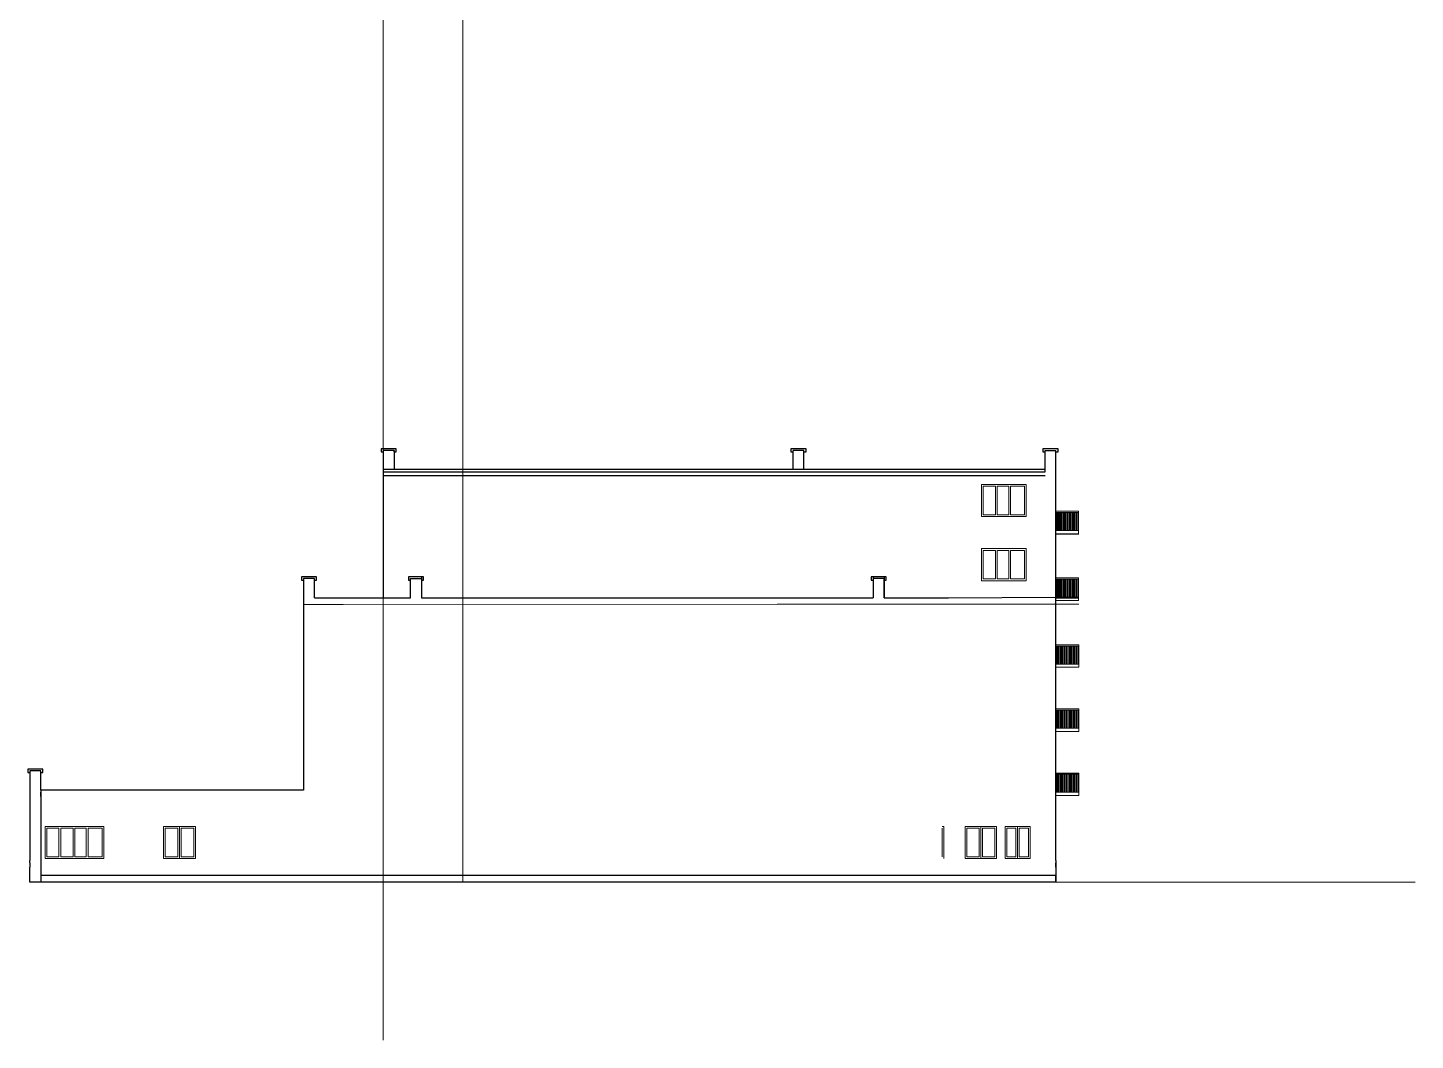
# Model space of a CAD drawing. Header units: millimetres. Extents: x -689206 to 4969298, y -1019800 to 703299.
# Drawn here: x -127658 to -62731, y -646086 to -598709 of the extents above; entities that cross this region are included whole.
import ezdxf

# ---------------------------------------------------------------- set-up
doc = ezdxf.new("R2010")
doc.units = ezdxf.units.MM
doc.layers.add('РАЗМЕРЫ', color=7, linetype='Continuous', lineweight=9)
doc.layers.add('фасад1', color=7, linetype='Continuous')

msp = doc.modelspace()

# ---------------------------------------------------------------- linework, layer by layer
at = {"layer": 'РАЗМЕРЫ', "lineweight": 0, "ltscale": 35}
for p, q in [((-111023.5, -557456.6), (-111023.5, -646086)), ((-107292.5, -580214.5), (-107292.5, -638682.8)), ((-121304.2, -636082.8), (-121304.2, -637582.8)), ((-119804.2, -636082.8), (-121304.2, -636082.8)), ((-121224.2, -636162.8), (-121224.2, -637502.8)), ((-121224.2, -636162.8), (-120634.2, -636162.8)), ((-120634.2, -636162.8), (-121224.2, -636162.8)), ((-120634.2, -637502.8), (-120634.2, -636162.8)), ((-120554.2, -636082.8), (-120554.2, -637582.8)), ((-119884.2, -636162.8), (-120474.2, -636162.8)), ((-120474.2, -636162.8), (-120474.2, -637502.8)), ((-119884.2, -637502.8), (-119884.2, -636162.8)), ((-119804.2, -637582.8), (-119804.2, -636082.8)), ((-119804.2, -636082.8), (-119804.2, -636162.8)), ((-121224.2, -637502.8), (-120634.2, -637502.8)), ((-120474.2, -637502.8), (-119884.2, -637502.8)), ((-121304.2, -637582.8), (-119804.2, -637582.8)), ((-127558.4, -638682.8), (-62731.5, -638682.8))]:
    msp.add_line(p, q, dxfattribs=at)
at = {"layer": 'РАЗМЕРЫ', "linetype": 'ByBlock', "lineweight": 30, "ltscale": 35}
for p, q in [((-111023.5, -618407.8), (-111123.5, -618407.8)), ((-111123.5, -618407.8), (-111123.5, -618557.8)), ((-111123.5, -618557.8), (-111023.5, -618557.8)), ((-110413.5, -618407.8), (-111023.5, -618407.8)), ((-110513.5, -618557.8), (-110413.5, -618557.8)), ((-110413.5, -618482.8), (-110413.5, -618407.8)), ((-110413.5, -618557.8), (-110413.5, -618482.8)), ((-91846.1, -618407.8), (-91946.1, -618407.8)), ((-91946.1, -618407.8), (-91946.1, -618557.8)), ((-91946.1, -618557.8), (-91846.1, -618557.8)), ((-91236.1, -618407.8), (-91846.1, -618407.8)), ((-91336.1, -618557.8), (-91236.1, -618557.8)), ((-91236.1, -618482.8), (-91236.1, -618407.8)), ((-91236.1, -618557.8), (-91236.1, -618482.8)), ((-80056.7, -618407.8), (-80156.7, -618407.8)), ((-80156.7, -618407.8), (-80156.7, -618557.8)), ((-80156.7, -618557.8), (-80056.7, -618557.8)), ((-79446.7, -618407.8), (-80056.7, -618407.8)), ((-79546.7, -618557.8), (-79446.7, -618557.8)), ((-79446.7, -618482.8), (-79446.7, -618407.8)), ((-79446.7, -618557.8), (-79446.7, -618482.8)), ((-114756.2, -624407.8), (-114856.2, -624407.8)), ((-114856.2, -624407.8), (-114856.2, -624557.8)), ((-114856.2, -624557.8), (-114756.2, -624557.8)), ((-114146.2, -624407.8), (-114756.2, -624407.8)), ((-114246.2, -624557.8), (-114146.2, -624557.8)), ((-114146.2, -624482.8), (-114146.2, -624407.8)), ((-114146.2, -624557.8), (-114146.2, -624482.8)), ((-109746.1, -624407.8), (-109846.1, -624407.8)), ((-109846.1, -624407.8), (-109846.1, -624557.8)), ((-109846.1, -624557.8), (-109746.1, -624557.8)), ((-109136.1, -624407.8), (-109746.1, -624407.8)), ((-109236.1, -624557.8), (-109136.1, -624557.8)), ((-109136.1, -624482.8), (-109136.1, -624407.8)), ((-109136.1, -624557.8), (-109136.1, -624482.8)), ((-88096.1, -624407.8), (-88196.1, -624407.8)), ((-88196.1, -624407.8), (-88196.1, -624557.8)), ((-88196.1, -624557.8), (-88096.1, -624557.8)), ((-87486.1, -624407.8), (-88096.1, -624407.8)), ((-87586.1, -624557.8), (-87486.1, -624557.8)), ((-87486.1, -624482.8), (-87486.1, -624407.8)), ((-87486.1, -624557.8), (-87486.1, -624482.8)), ((-127558.4, -633407.8), (-127658.4, -633407.8)), ((-127658.4, -633407.8), (-127658.4, -633557.8)), ((-127658.4, -633557.8), (-127558.4, -633557.8)), ((-126948.4, -633407.8), (-127558.4, -633407.8)), ((-127048.4, -633557.8), (-126948.4, -633557.8)), ((-126948.4, -633482.8), (-126948.4, -633407.8)), ((-126948.4, -633557.8), (-126948.4, -633482.8))]:
    msp.add_line(p, q, dxfattribs=at)
at = {"layer": 'РАЗМЕРЫ', "lineweight": 30, "ltscale": 35}
for p, q in [((-111023.5, -618482.8), (-111023.5, -625382.8)), ((-110513.5, -618482.8), (-111023.5, -618482.8)), ((-110513.5, -618557.8), (-110513.5, -618482.8)), ((-110513.5, -618482.8), (-110513.5, -619382.8)), ((-91336.1, -618482.8), (-91846.1, -618482.8)), ((-91846.1, -619382.8), (-91846.1, -618482.8)), ((-91336.1, -619382.8), (-91336.1, -618482.8)), ((-80056.7, -619382.8), (-80056.7, -618482.8)), ((-80056.7, -618482.8), (-79546.7, -618482.8)), ((-79546.7, -637682.8), (-79546.7, -618482.8)), ((-88096.1, -619382.8), (-111023.5, -619382.8)), ((-84566.7, -619382.8), (-88096.1, -619382.8)), ((-80056.7, -619382.8), (-84566.7, -619382.8)), ((-80056.7, -619482.8), (-80056.7, -619382.8)), ((-111023.5, -619482.8), (-97256.1, -619482.8)), ((-80056.7, -619682.8), (-111023.5, -619682.8)), ((-97256.1, -619482.8), (-80056.7, -619482.8)), ((-79546.7, -622382.8), (-78476.7, -622382.8)), ((-114246.2, -624482.8), (-114756.2, -624482.8)), ((-114756.2, -624482.8), (-114756.2, -625382.8)), ((-114246.2, -625382.8), (-114246.2, -624482.8)), ((-109746.1, -625382.8), (-109746.1, -624482.8)), ((-109746.1, -624482.8), (-109236.1, -624482.8)), ((-109236.1, -624407.8), (-109236.1, -625382.8)), ((-88096.1, -624407.8), (-88096.1, -625382.8)), ((-87586.1, -624482.8), (-88096.1, -624482.8)), ((-87586.1, -624407.8), (-87586.1, -625382.8)), ((-87586.1, -625382.8), (-87586.1, -624482.8)), ((-114756.2, -625382.8), (-114756.2, -634382.8)), ((-114246.2, -625382.8), (-109746.1, -625382.8)), ((-109236.1, -625382.8), (-99918.9, -625382.8)), ((-99918.9, -625382.8), (-93114.1, -625382.8)), ((-93114.1, -625382.8), (-88096.1, -625382.8)), ((-87586.1, -625382.8), (-84566.7, -625382.8)), ((-84566.7, -625382.8), (-79566.9, -625355.6)), ((-79546.7, -625382.8), (-78476.7, -625382.8)), ((-127048.4, -633482.8), (-127558.4, -633482.8)), ((-127558.4, -633482.8), (-127558.4, -634382.8)), ((-127048.4, -634382.8), (-127048.4, -633482.8)), ((-127558.4, -634382.8), (-127558.4, -637682.8)), ((-127048.4, -634382.8), (-127048.4, -638682.8)), ((-114756.2, -634382.8), (-127048.4, -634382.8)), ((-127048.4, -634682.8), (-127048.4, -634482.8)), ((-127558.4, -637782.8), (-127558.4, -637682.8)), ((-127558.4, -637782.8), (-127558.4, -637982.8)), ((-127558.4, -638682.8), (-127558.4, -637982.8)), ((-79546.7, -637682.8), (-79546.7, -637782.8)), ((-79546.7, -637682.8), (-79546.7, -638682.8)), ((-79546.7, -637982.8), (-79546.7, -637782.8)), ((-79546.7, -638682.8), (-127558.4, -638682.8)), ((-79546.7, -638382.8), (-127048.4, -638382.8)), ((-79546.7, -638682.8), (-79546.7, -638382.8))]:
    msp.add_line(p, q, dxfattribs=at)
at = {"layer": 'РАЗМЕРЫ', "lineweight": 15, "ltscale": 35}
for p, q in [((-83031.7, -620082.8), (-80932.1, -620082.4)), ((-83031.7, -620082.8), (-80932.1, -620082.4)), ((-83031.7, -621582.8), (-83031.7, -620082.8)), ((-83031.7, -621582.8), (-83031.7, -620082.8)), ((-82951.7, -620162.8), (-82369.9, -620162.7)), ((-82951.7, -621502.8), (-82951.7, -620162.8)), ((-82369.7, -621502.7), (-82369.9, -620162.7)), ((-82289.9, -620162.7), (-81753.1, -620162.6)), ((-82289.9, -620162.7), (-82289.7, -621502.7)), ((-81752.9, -621502.6), (-81753.1, -620162.6)), ((-81012.1, -620162.5), (-81673.1, -620162.6)), ((-81673.1, -620162.6), (-81672.9, -621502.6)), ((-80932.1, -620082.4), (-81012.1, -620082.4)), ((-81012.1, -620082.4), (-81012.1, -620082.8)), ((-81012.1, -620162.5), (-81011.9, -621502.5)), ((-80931.7, -621582.8), (-80932, -620082.4)), ((-80931.7, -621582.8), (-80932, -620082.4)), ((-79566.9, -621333.3), (-78496.9, -621333.3)), ((-78616.9, -621333.3), (-78676.9, -621333.3)), ((-78526.9, -621333.3), (-78586.9, -621333.3)), ((-78496.9, -622382.8), (-78496.9, -621333.3)), ((-80931.7, -621582.8), (-83031.7, -621582.8)), ((-80931.7, -621582.8), (-83031.7, -621582.8)), ((-82369.7, -621502.6), (-82951.7, -621502.6)), ((-81752.9, -621502.6), (-82289.7, -621502.6)), ((-81011.9, -621502.5), (-81672.9, -621502.6)), ((-79566.9, -621393.3), (-78496.9, -621393.3)), ((-79516.5, -621393.3), (-79516.5, -622233.3)), ((-79486.5, -621393.3), (-79486.5, -622233.3)), ((-79445.4, -622233.3), (-79445.4, -621393.3)), ((-79415.4, -621393.3), (-79415.4, -622233.3)), ((-79355.4, -621393.3), (-79355.4, -622233.3)), ((-79325.4, -621393.3), (-79325.4, -622233.3)), ((-79282.5, -622233.3), (-79282.5, -621393.3)), ((-79252.5, -621393.3), (-79252.5, -622233.3)), ((-79192.5, -621393.3), (-79192.5, -622233.3)), ((-79162.5, -621393.3), (-79162.5, -622233.3)), ((-79106.3, -622233.3), (-79106.3, -621393.3)), ((-79076.3, -621393.3), (-79076.3, -622233.3)), ((-79016.3, -622233.3), (-79016.3, -621393.3)), ((-79016.3, -621393.3), (-79016.3, -622233.3)), ((-78986.3, -621393.3), (-78986.3, -622233.3)), ((-78986.3, -621393.3), (-78986.3, -622233.3)), ((-78926.3, -621393.3), (-78926.3, -622233.3)), ((-78896.3, -621393.3), (-78896.3, -622233.3)), ((-78860.4, -622233.3), (-78860.4, -621393.3)), ((-78830.4, -621393.3), (-78830.4, -622233.3)), ((-78770.4, -621393.3), (-78770.4, -622233.3)), ((-78740.4, -621393.3), (-78740.4, -622233.3)), ((-78706.9, -622233.3), (-78706.9, -621393.3)), ((-78676.9, -621393.3), (-78676.9, -622233.3)), ((-78616.9, -621393.3), (-78616.9, -622233.3)), ((-78586.9, -621393.3), (-78586.9, -622233.3)), ((-78526.9, -622233.3), (-78526.9, -621393.3)), ((-79566.9, -622233.3), (-78496.9, -622233.3)), ((-79566.9, -622382.8), (-78496.9, -622382.8)), ((-79566.9, -622382.8), (-78496.9, -622382.8)), ((-78676.9, -622233.3), (-78706.9, -622233.3)), ((-78496.9, -622233.3), (-78526.9, -622233.3)), ((-83032, -623082.8), (-80932.4, -623082.4)), ((-83032, -623082.8), (-80932.4, -623082.4)), ((-83032, -624582.8), (-83032, -623082.8)), ((-83032, -624582.8), (-83032, -623082.8)), ((-82952, -623162.8), (-82370.1, -623162.7)), ((-82952, -624502.8), (-82952, -623162.8)), ((-82369.9, -624502.7), (-82370.1, -623162.7)), ((-82290.2, -623162.7), (-81753.4, -623162.6)), ((-82290.2, -623162.7), (-82289.9, -624502.7)), ((-81753.2, -624502.6), (-81753.4, -623162.6)), ((-81012.4, -623162.5), (-81673.4, -623162.6)), ((-81673.4, -623162.6), (-81673.1, -624502.6)), ((-80932.4, -623082.4), (-81012.4, -623082.4)), ((-81012.4, -623082.4), (-81012.4, -623082.8)), ((-81012.4, -623162.5), (-81012.2, -624502.5)), ((-80932, -624582.8), (-80932.3, -623082.4)), ((-80932, -624582.8), (-80932.3, -623082.4)), ((-80932, -624582.8), (-83032, -624582.8)), ((-80932, -624582.8), (-83032, -624582.8)), ((-82369.9, -624502.6), (-82952, -624502.6)), ((-81753.2, -624502.6), (-82289.9, -624502.6)), ((-81012.2, -624502.5), (-81673.1, -624502.6)), ((-79566.9, -624455.6), (-78496.9, -624455.6)), ((-79566.9, -624515.6), (-78496.9, -624515.6)), ((-79516.5, -624515.6), (-79516.5, -625355.6)), ((-79486.5, -624515.6), (-79486.5, -625355.6)), ((-79445.4, -625355.6), (-79445.4, -624515.6)), ((-79415.4, -624515.6), (-79415.4, -625355.6)), ((-79355.4, -624515.6), (-79355.4, -625355.6)), ((-79325.4, -624515.6), (-79325.4, -625355.6)), ((-79282.5, -625355.6), (-79282.5, -624515.6)), ((-79252.5, -624515.6), (-79252.5, -625355.6)), ((-79192.5, -624515.6), (-79192.5, -625355.6)), ((-79162.5, -624515.6), (-79162.5, -625355.6)), ((-79106.3, -625355.6), (-79106.3, -624515.6)), ((-79076.3, -624515.6), (-79076.3, -625355.6)), ((-79016.3, -625355.6), (-79016.3, -624515.6)), ((-79016.3, -624515.6), (-79016.3, -625355.6)), ((-78986.3, -624515.6), (-78986.3, -625355.6)), ((-78986.3, -624515.6), (-78986.3, -625355.6)), ((-78926.3, -624515.6), (-78926.3, -625355.6)), ((-78896.3, -624515.6), (-78896.3, -625355.6)), ((-78860.4, -625355.6), (-78860.4, -624515.6)), ((-78830.4, -624515.6), (-78830.4, -625355.6)), ((-78770.4, -624515.6), (-78770.4, -625355.6)), ((-78740.4, -624515.6), (-78740.4, -625355.6)), ((-78706.9, -625355.6), (-78706.9, -624515.6)), ((-78616.9, -624455.6), (-78676.9, -624455.6)), ((-78676.9, -624515.6), (-78676.9, -625355.6)), ((-78616.9, -624515.6), (-78616.9, -625355.6)), ((-78526.9, -624455.6), (-78586.9, -624455.6)), ((-78586.9, -624515.6), (-78586.9, -625355.6)), ((-78526.9, -625355.6), (-78526.9, -624515.6)), ((-78496.9, -625505.1), (-78496.9, -624455.6)), ((-112906.5, -625691.6), (-114756.2, -625691.6)), ((-92584.2, -625682.8), (-112906.5, -625691.6)), ((-89444.2, -625684.5), (-92596.1, -625682.8)), ((-79546.7, -625682.8), (-89444.2, -625684.5)), ((-79566.9, -625355.6), (-78496.9, -625355.6)), ((-79566.9, -625505.1), (-78496.9, -625505.1)), ((-79566.9, -625505.1), (-78496.9, -625505.1)), ((-79546.7, -625682.8), (-78476.7, -625682.8)), ((-78676.9, -625355.6), (-78706.9, -625355.6)), ((-78496.9, -625355.6), (-78526.9, -625355.6)), ((-79546.7, -627582.8), (-78476.7, -627582.8)), ((-79546.7, -627642.8), (-78476.7, -627642.8)), ((-79496.3, -627642.8), (-79496.3, -628482.8)), ((-79466.3, -627642.8), (-79466.3, -628482.8)), ((-79425.2, -628482.8), (-79425.2, -627642.8)), ((-79395.2, -627642.8), (-79395.2, -628482.8)), ((-79335.2, -627642.8), (-79335.2, -628482.8)), ((-79305.2, -627642.8), (-79305.2, -628482.8)), ((-79262.3, -628482.8), (-79262.3, -627642.8)), ((-79232.3, -627642.8), (-79232.3, -628482.8)), ((-79172.3, -627642.8), (-79172.3, -628482.8)), ((-79142.3, -627642.8), (-79142.3, -628482.8)), ((-79086.1, -628482.8), (-79086.1, -627642.8)), ((-79056.1, -627642.8), (-79056.1, -628482.8)), ((-78996.1, -628482.8), (-78996.1, -627642.8)), ((-78996.1, -627642.8), (-78996.1, -628482.8)), ((-78966.1, -627642.8), (-78966.1, -628482.8)), ((-78966.1, -627642.8), (-78966.1, -628482.8)), ((-78906.1, -627642.8), (-78906.1, -628482.8)), ((-78876.1, -627642.8), (-78876.1, -628482.8)), ((-78840.3, -628482.8), (-78840.3, -627642.8)), ((-78810.3, -627642.8), (-78810.3, -628482.8)), ((-78750.3, -627642.8), (-78750.3, -628482.8)), ((-78720.3, -627642.8), (-78720.3, -628482.8)), ((-78686.7, -628482.8), (-78686.7, -627642.8)), ((-78596.7, -627582.8), (-78656.7, -627582.8)), ((-78656.7, -627642.8), (-78656.7, -628482.8)), ((-78596.7, -627642.8), (-78596.7, -628482.8)), ((-78506.7, -627582.8), (-78566.7, -627582.8)), ((-78566.7, -627642.8), (-78566.7, -628482.8)), ((-78506.7, -628482.8), (-78506.7, -627642.8)), ((-78476.7, -628632.3), (-78476.7, -627582.8)), ((-79546.7, -628482.8), (-78476.7, -628482.8)), ((-78656.7, -628482.8), (-78686.7, -628482.8)), ((-78476.7, -628482.8), (-78506.7, -628482.8)), ((-79546.7, -628632.3), (-78476.7, -628632.3)), ((-79546.7, -628632.3), (-78476.7, -628632.3)), ((-79546.7, -630582.5), (-78476.7, -630582.5)), ((-79546.7, -630582.5), (-78476.7, -630582.5)), ((-79546.7, -630642.5), (-78476.7, -630642.5)), ((-79496.3, -630642.5), (-79496.3, -631482.5)), ((-79466.3, -630642.5), (-79466.3, -631482.5)), ((-79425.2, -631482.5), (-79425.2, -630642.5)), ((-79395.2, -630642.5), (-79395.2, -631482.5)), ((-79335.2, -630642.5), (-79335.2, -631482.5)), ((-79305.2, -630642.5), (-79305.2, -631482.5)), ((-79262.3, -631482.5), (-79262.3, -630642.5)), ((-79232.3, -630642.5), (-79232.3, -631482.5)), ((-79172.3, -630642.5), (-79172.3, -631482.5)), ((-79142.3, -630642.5), (-79142.3, -631482.5)), ((-79086.1, -631482.5), (-79086.1, -630642.5)), ((-79056.1, -630642.5), (-79056.1, -631482.5)), ((-78996.1, -631482.5), (-78996.1, -630642.5)), ((-78996.1, -630642.5), (-78996.1, -631482.5)), ((-78966.1, -630642.5), (-78966.1, -631482.5)), ((-78966.1, -630642.5), (-78966.1, -631482.5)), ((-78906.1, -630642.5), (-78906.1, -631482.5)), ((-78876.1, -630642.5), (-78876.1, -631482.5)), ((-78840.3, -631482.5), (-78840.3, -630642.5)), ((-78810.3, -630642.5), (-78810.3, -631482.5)), ((-78750.3, -630642.5), (-78750.3, -631482.5)), ((-78720.3, -630642.5), (-78720.3, -631482.5)), ((-78686.7, -631482.5), (-78686.7, -630642.5)), ((-78596.7, -630582.5), (-78656.7, -630582.5)), ((-78656.7, -630642.5), (-78656.7, -631482.5)), ((-78596.7, -630642.5), (-78596.7, -631482.5)), ((-78506.7, -630582.5), (-78566.7, -630582.5)), ((-78566.7, -630642.5), (-78566.7, -631482.5)), ((-78506.7, -631482.5), (-78506.7, -630642.5)), ((-78476.7, -630582.5), (-78476.7, -631632)), ((-78476.7, -631632), (-78476.7, -630582.5)), ((-79546.7, -631482.5), (-78476.7, -631482.5)), ((-79546.7, -631482.5), (-78476.7, -631482.5)), ((-79546.7, -631632), (-78476.7, -631632)), ((-79546.7, -631632), (-78476.7, -631632)), ((-78656.7, -631482.5), (-78686.7, -631482.5)), ((-78476.7, -631482.5), (-78506.7, -631482.5)), ((-79546.7, -633582.5), (-78476.7, -633582.5)), ((-79546.7, -633642.5), (-78476.7, -633642.5)), ((-79496.3, -633642.5), (-79496.3, -634482.5)), ((-79466.3, -633642.5), (-79466.3, -634482.5)), ((-79425.2, -634482.5), (-79425.2, -633642.5)), ((-79395.2, -633642.5), (-79395.2, -634482.5)), ((-79335.2, -633642.5), (-79335.2, -634482.5)), ((-79305.2, -633642.5), (-79305.2, -634482.5)), ((-79262.3, -634482.5), (-79262.3, -633642.5)), ((-79232.3, -633642.5), (-79232.3, -634482.5)), ((-79172.3, -633642.5), (-79172.3, -634482.5)), ((-79142.3, -633642.5), (-79142.3, -634482.5)), ((-79086.1, -634482.5), (-79086.1, -633642.5)), ((-79056.1, -633642.5), (-79056.1, -634482.5)), ((-78996.1, -634482.5), (-78996.1, -633642.5)), ((-78996.1, -633642.5), (-78996.1, -634482.5)), ((-78966.1, -633642.5), (-78966.1, -634482.5)), ((-78966.1, -633642.5), (-78966.1, -634482.5)), ((-78906.1, -633642.5), (-78906.1, -634482.5)), ((-78876.1, -633642.5), (-78876.1, -634482.5)), ((-78840.3, -634482.5), (-78840.3, -633642.5)), ((-78810.3, -633642.5), (-78810.3, -634482.5)), ((-78750.3, -633642.5), (-78750.3, -634482.5)), ((-78720.3, -633642.5), (-78720.3, -634482.5)), ((-78686.7, -634482.5), (-78686.7, -633642.5)), ((-78596.7, -633582.5), (-78656.7, -633582.5)), ((-78656.7, -633642.5), (-78656.7, -634482.5)), ((-78596.7, -633642.5), (-78596.7, -634482.5)), ((-78506.7, -633582.5), (-78566.7, -633582.5)), ((-78566.7, -633642.5), (-78566.7, -634482.5)), ((-78506.7, -634482.5), (-78506.7, -633642.5)), ((-78476.7, -634632), (-78476.7, -633582.5)), ((-79546.7, -634482.5), (-78476.7, -634482.5)), ((-79546.7, -634632), (-78476.7, -634632)), ((-78656.7, -634482.5), (-78686.7, -634482.5)), ((-78476.7, -634482.5), (-78506.7, -634482.5)), ((-79546.7, -635382.8), (-79546.7, -635082.8)), ((-79546.7, -638382.8), (-79546.7, -635382.8)), ((-126846.1, -636082.8), (-126846.1, -637582.8)), ((-124096.1, -636082.8), (-126846.1, -636082.8)), ((-126766.1, -637502.6), (-126766.1, -636162.8)), ((-126766.1, -636162.8), (-126196.1, -636162.8)), ((-126196.1, -636082.8), (-124096.5, -636082.4)), ((-126196.1, -637502.6), (-126196.1, -636162.8)), ((-126116.1, -636162.8), (-125534.2, -636162.7)), ((-126116.1, -637502.8), (-126116.1, -636162.8)), ((-125534, -637502.7), (-125534.2, -636162.7)), ((-125454.2, -636162.7), (-124917.5, -636162.6)), ((-125454.2, -636162.7), (-125454, -637502.7)), ((-124917.3, -637502.6), (-124917.5, -636162.6)), ((-124176.5, -636162.5), (-124837.5, -636162.6)), ((-124837.5, -636162.6), (-124837.2, -637502.6)), ((-124096.5, -636082.4), (-124176.5, -636082.4)), ((-124176.5, -636082.4), (-124176.5, -636082.8)), ((-124176.5, -636162.5), (-124176.2, -637502.5)), ((-124096.1, -637582.8), (-124096.3, -636082.4)), ((-124096.1, -636082.8), (-124096.1, -637582.8)), ((-84795, -636082.4), (-84875, -636082.4)), ((-84875, -636082.4), (-84875, -636082.8)), ((-84875, -636162.5), (-84874.8, -637502.5)), ((-84794.6, -637582.8), (-84794.9, -636082.4)), ((-84794.6, -636082.8), (-84794.6, -637582.8)), ((-83790.6, -636082.8), (-83790.6, -637582.8)), ((-83790.6, -636082.8), (-82320.6, -636082.8)), ((-83135.6, -636162.8), (-83710.6, -636162.8)), ((-83710.6, -636162.8), (-83710.6, -637502.8)), ((-83135.6, -637502.8), (-83135.6, -636162.8)), ((-83055.6, -637582.8), (-83055.6, -636082.8)), ((-82400.6, -636162.8), (-82975.6, -636162.8)), ((-82975.6, -636162.8), (-82975.6, -637502.8)), ((-82400.6, -637502.8), (-82400.6, -636162.8)), ((-82320.6, -636082.8), (-82320.6, -637582.8)), ((-81924.9, -636082.8), (-81924.9, -637582.8)), ((-81924.9, -636082.8), (-80754.9, -636082.8)), ((-81844.9, -637502.8), (-81844.9, -636162.8)), ((-81844.9, -636162.8), (-81419.9, -636162.8)), ((-81339.9, -636082.8), (-81419.9, -636082.8)), ((-81419.9, -636162.8), (-81419.9, -637502.8)), ((-81339.9, -637582.8), (-81339.9, -636082.8)), ((-81339.9, -636082.8), (-81259.9, -636082.8)), ((-81259.9, -636162.8), (-80834.9, -636162.8)), ((-81259.9, -636162.8), (-81259.9, -637502.8)), ((-80834.9, -636162.8), (-80834.9, -637502.8)), ((-80754.9, -636082.8), (-80754.9, -637582.8)), ((-126196.1, -637502.6), (-126766.1, -637502.6)), ((-125534, -637502.6), (-126116.1, -637502.6)), ((-124917.3, -637502.6), (-125454, -637502.6)), ((-124176.2, -637502.5), (-124837.2, -637502.6)), ((-83710.6, -637502.8), (-83135.6, -637502.8)), ((-82975.6, -637502.8), (-82400.6, -637502.8)), ((-81419.9, -637502.8), (-81844.9, -637502.8)), ((-80834.9, -637502.8), (-81259.9, -637502.8)), ((-80754.9, -637582.8), (-80754.9, -637502.8)), ((-124096.1, -637582.8), (-126846.1, -637582.8)), ((-124096.1, -637582.8), (-126196.1, -637582.8)), ((-83790.6, -637582.8), (-82320.6, -637582.8)), ((-82320.6, -637582.8), (-82400.6, -637582.8)), ((-81924.9, -637582.8), (-80754.9, -637582.8))]:
    msp.add_line(p, q, dxfattribs=at)
at = {"layer": 'фасад1', "color": 7, "lineweight": 15}
for p, q in [((-82611.7, -620082.8), (-80931.7, -620082.8)), ((-80931.7, -621582.8), (-82611.7, -621582.8)), ((-82612, -623082.8), (-80932, -623082.8)), ((-80932, -624582.8), (-82612, -624582.8)), ((-125776.1, -636082.8), (-124096.1, -636082.8)), ((-124096.1, -637582.8), (-125776.1, -637582.8))]:
    msp.add_line(p, q, dxfattribs=at)
for points in [[(-82099.7, -620082.8), (-83031.7, -620082.8), (-83031.7, -621582.8), (-82099.7, -621582.8)], [(-82100, -623082.8), (-83032, -623082.8), (-83032, -624582.8), (-82100, -624582.8)], [(-126196.1, -636162.8), (-126196.1, -637502.6)], [(-126196.1, -637582.8), (-125264, -637582.8)]]:
    msp.add_lwpolyline(points, dxfattribs=at)

doc.saveas('drawing.dxf')
